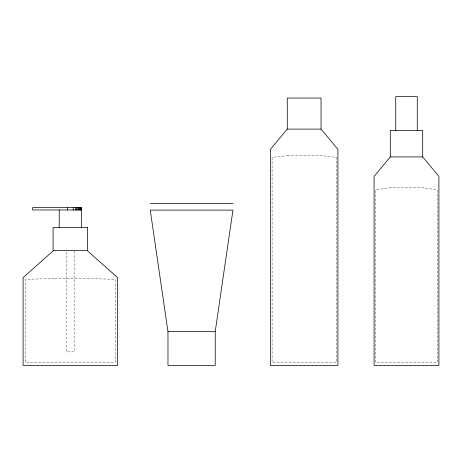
<?xml version="1.0" encoding="UTF-8"?>
<svg xmlns="http://www.w3.org/2000/svg" width="462" height="462" viewBox="0 0 462 462"><rect width="100%" height="100%" fill="white"/><g stroke="black" fill="none" stroke-linecap="round" stroke-linejoin="round"><path stroke-width="0.35" stroke-dasharray="2.31 1.73" d="M74.405 251.328L74.405 351.871L66.303 351.871L66.303 251.328M391.106 187.589L375.716 189.853L375.716 362.67L437.277 362.67L437.277 189.853L421.887 187.589L391.106 187.589M288.126 155.498L272.089 157.45L272.089 362.67L336.221 362.67L336.221 157.45L320.189 155.498L288.126 155.498M54.32 278.494L25.462 279.302L25.462 362.67L115.246 362.67L115.246 279.302L86.388 278.494L54.32 278.494"/><path stroke-width="0.69" d="M215.223 331.618L232.946 210.106L150.248 210.106L167.972 331.618L167.972 365.373L215.223 365.373L215.223 331.618L167.972 331.618M287.283 129.1L270.403 149.353L270.403 365.373L337.913 365.373L337.913 149.353L321.032 129.1L321.032 98.048L287.283 98.048L287.283 129.1L321.032 129.1M390.298 156.913L374.093 176.357L374.093 365.373L438.9 365.373L438.9 176.357L422.701 156.913L422.701 130.382L390.298 130.382L390.298 156.913L422.701 156.913M53.477 250.612L23.1 277.616L23.1 365.373L117.608 365.373L117.608 277.616L87.231 250.612M150.248 203.355L232.946 203.355M81.497 209.973L32.635 209.973L32.635 207.652L81.497 207.652L81.497 227.391M417.261 130.382L417.261 96.627L395.738 96.627L395.738 130.382M81.145 207.652L81.145 209.973M80.867 207.652L80.867 209.973M80.163 207.652L80.163 209.973M79.649 207.652L79.649 209.973M78.592 207.652L78.592 209.973M77.905 207.652L77.905 209.973M76.438 207.652L76.438 209.973M75.728 207.652L75.728 209.973M73.239 207.652L73.239 209.973M67.435 207.652L67.435 209.973M59.211 209.973L59.211 227.391M87.624 227.391L53.084 227.391L53.084 250.612L87.624 250.612L87.624 227.391"/></g></svg>
